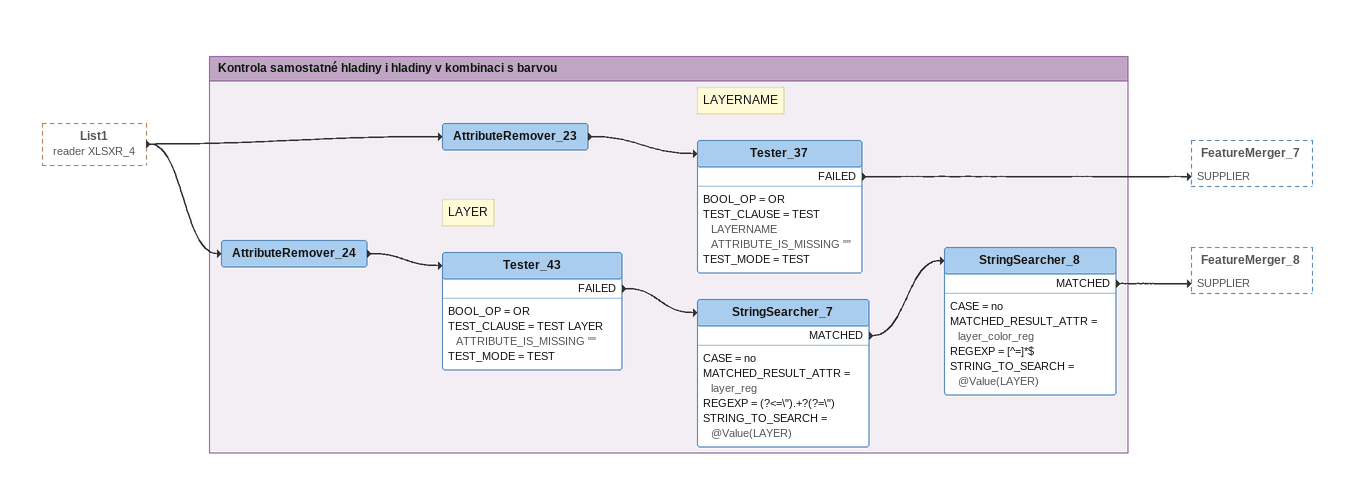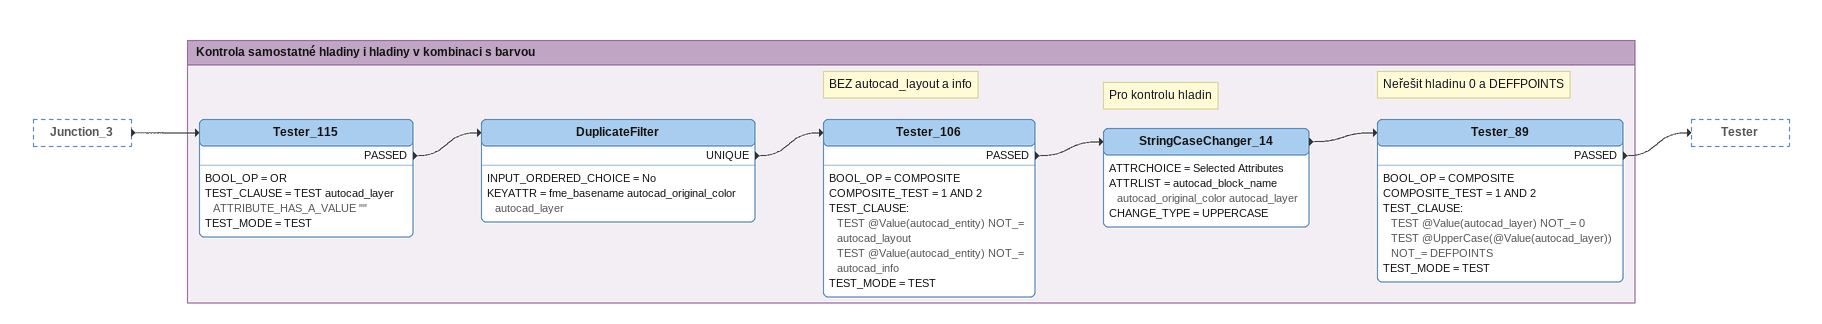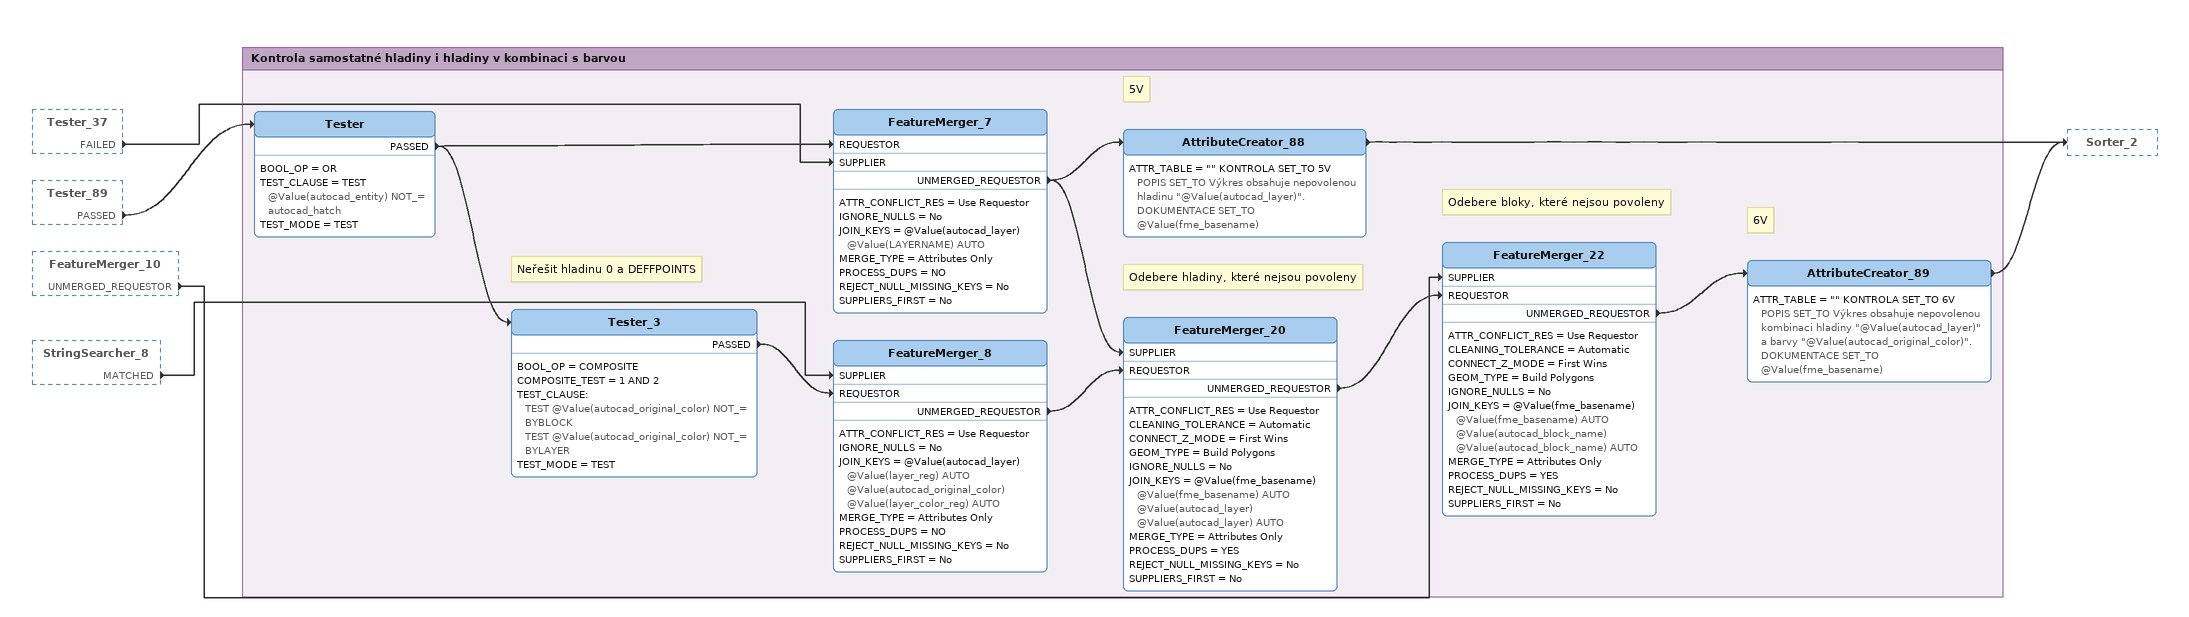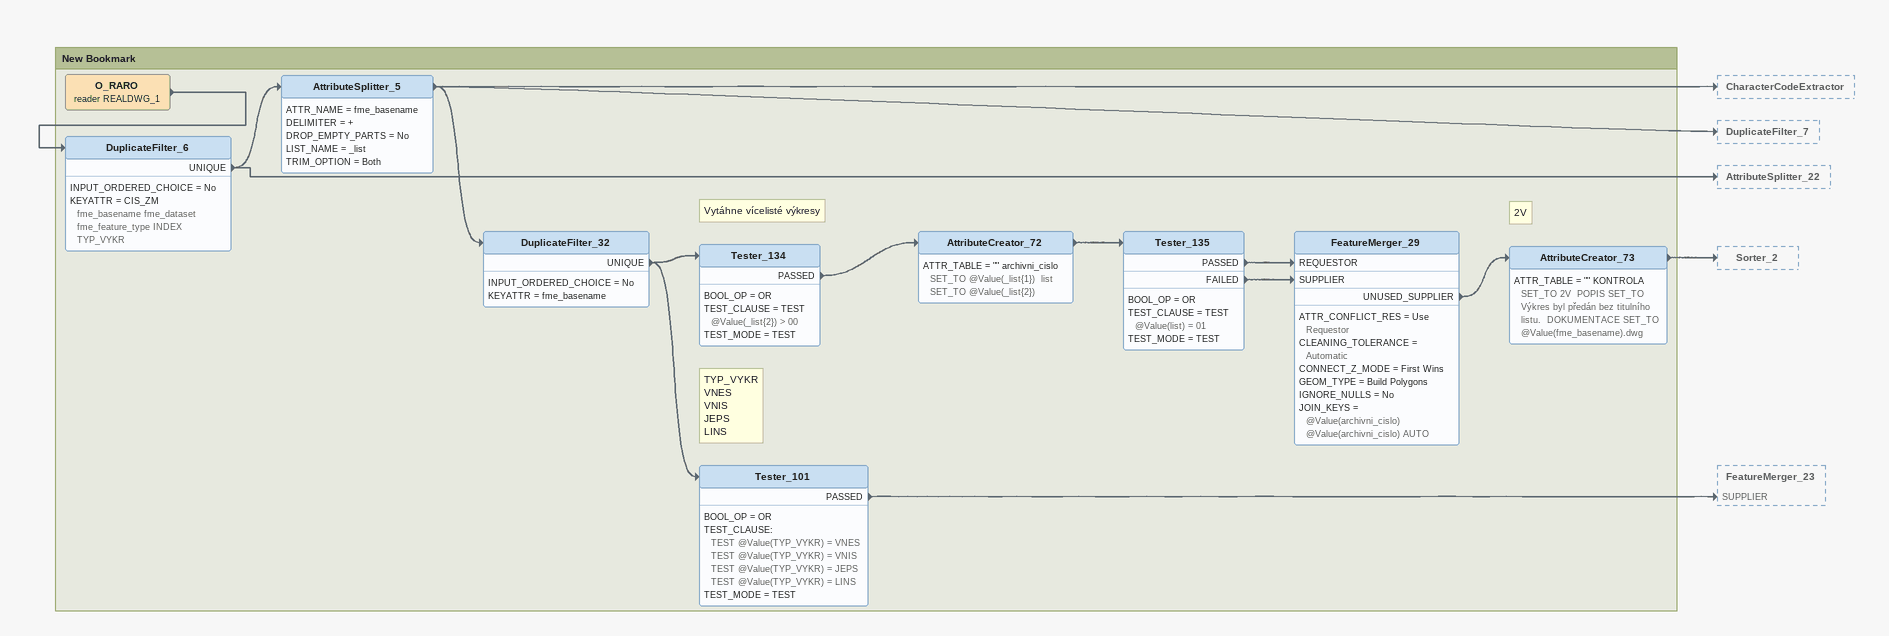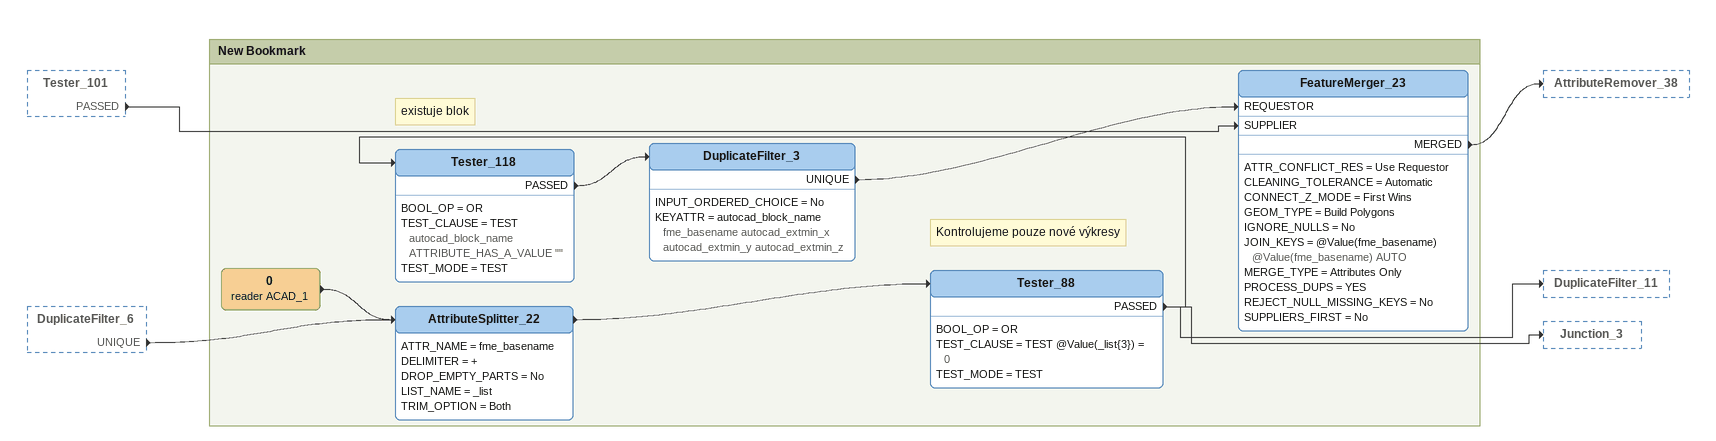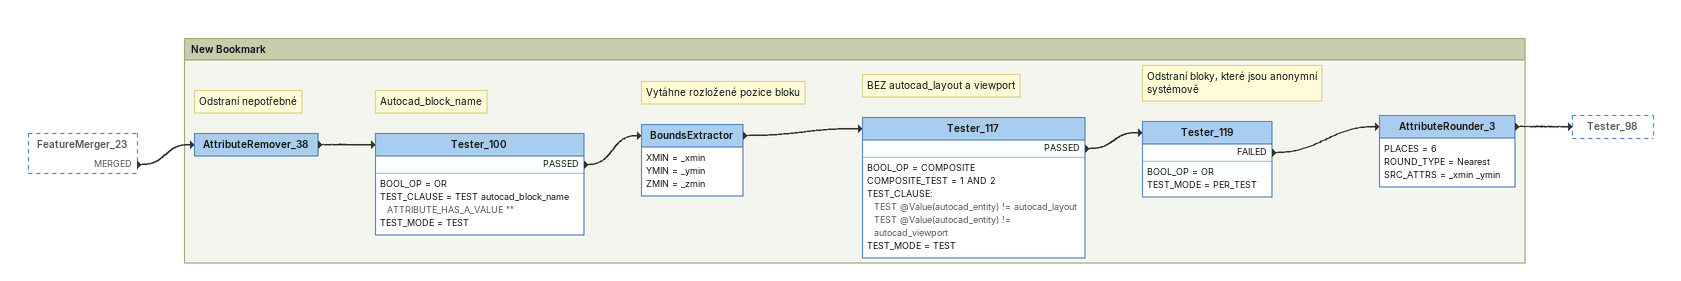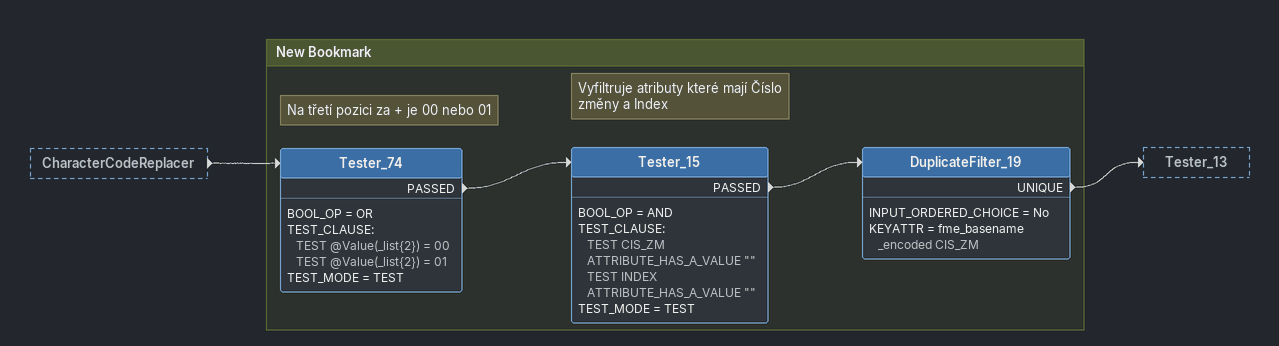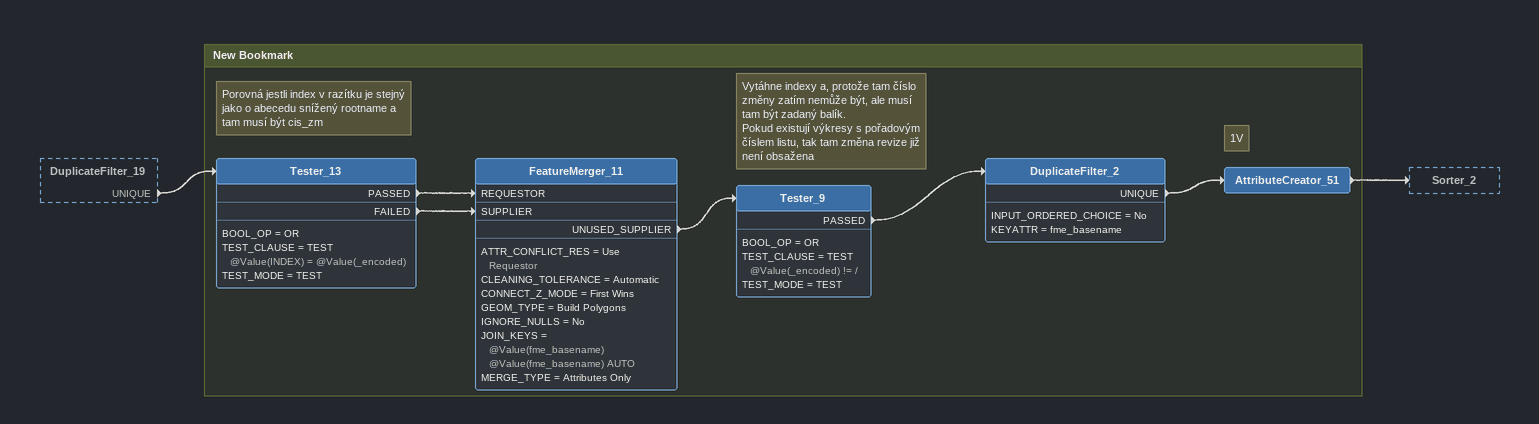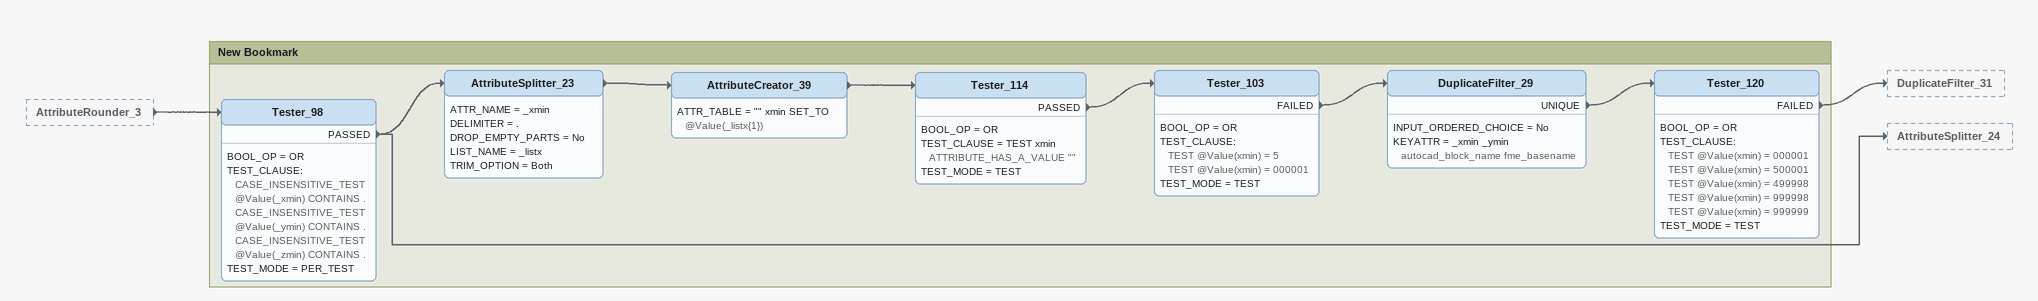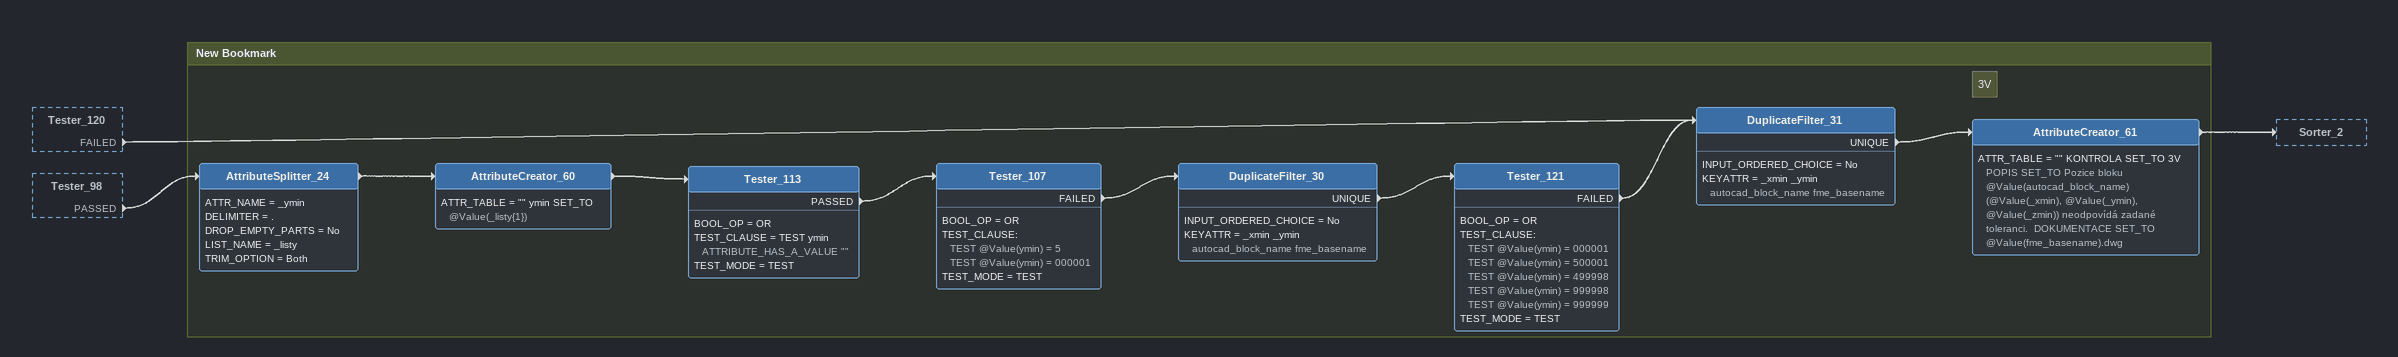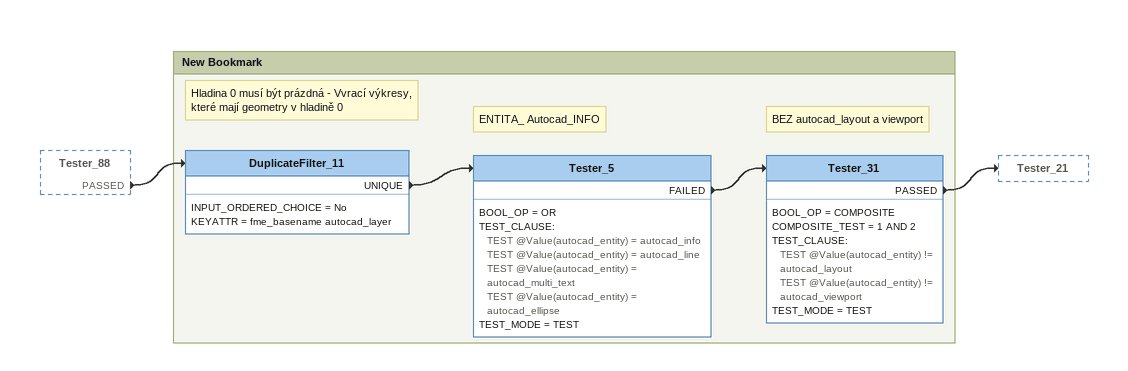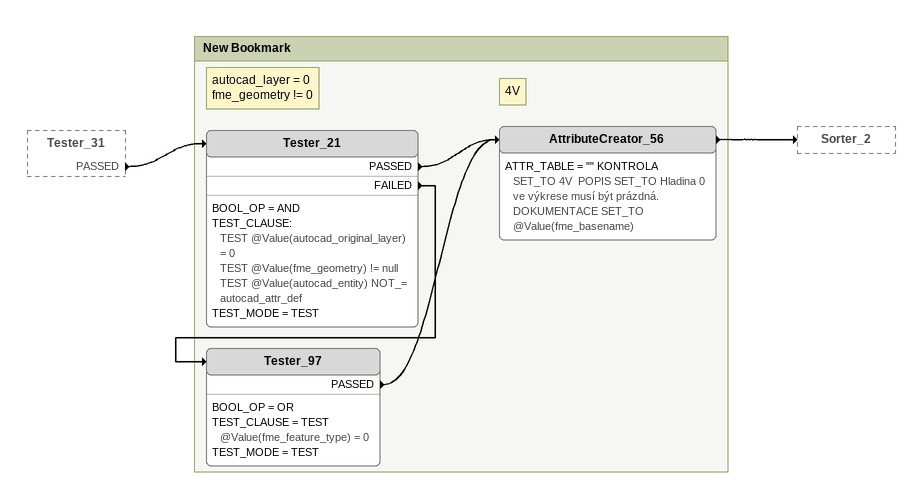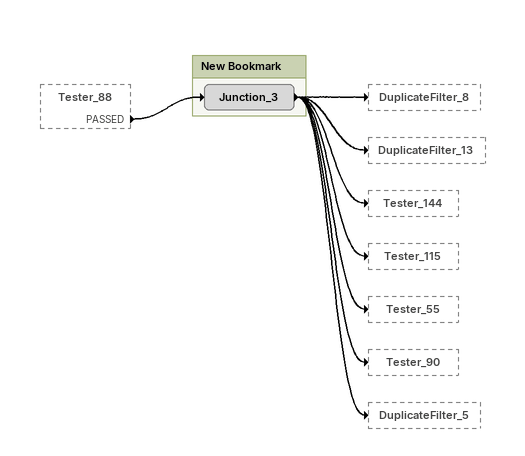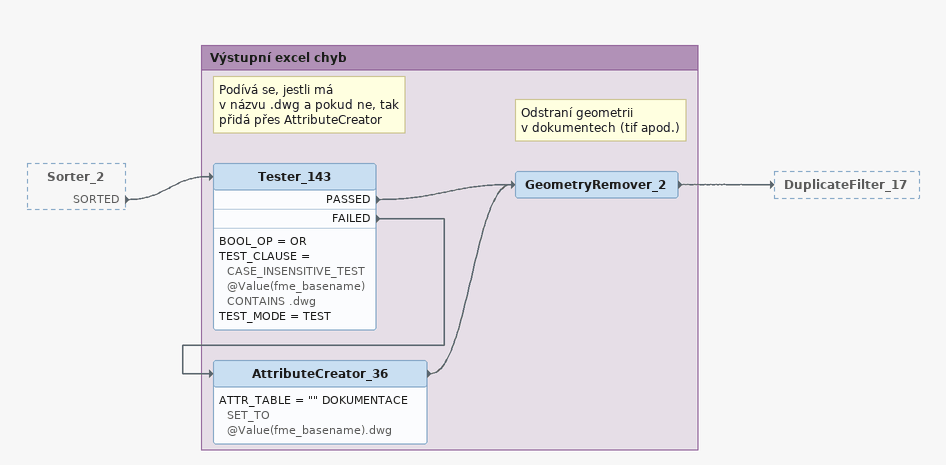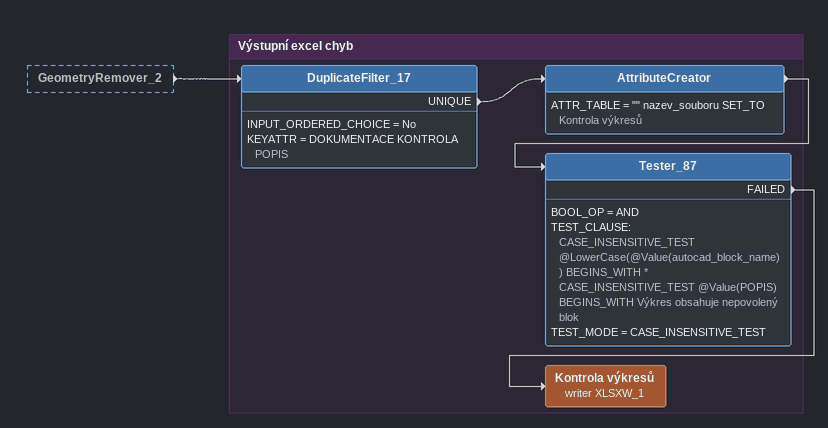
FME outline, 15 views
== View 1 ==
List1 (reader XLSXR_4) [outside]
    -> AttributeRemover_23
    -> AttributeRemover_24

Bookmark: Kontrola samostatné hladiny i hladiny v kombinaci s barvou
AttributeRemover_23
    -> Tester_37
Note: LAYERNAME
Tester_37
    BOOL_OP = OR
    TEST_CLAUSE = TEST LAYERNAME ATTRIBUTE_IS_MISSING ""
    TEST_MODE = TEST
    FAILED -> FeatureMerger_7 [SUPPLIER]
AttributeRemover_24
    -> Tester_43
Note: LAYER
Tester_43
    BOOL_OP = OR
    TEST_CLAUSE = TEST LAYER ATTRIBUTE_IS_MISSING ""
    TEST_MODE = TEST
    FAILED -> StringSearcher_7
StringSearcher_7
    CASE = no
    MATCHED_RESULT_ATTR = layer_reg
    REGEXP = (?<=\").+?(?=\")
    STRING_TO_SEARCH = @Value(LAYER)
    MATCHED -> StringSearcher_8
StringSearcher_8
    CASE = no
    MATCHED_RESULT_ATTR = layer_color_reg
    REGEXP = [^=]*$
    STRING_TO_SEARCH = @Value(LAYER)
    MATCHED -> FeatureMerger_8 [SUPPLIER]

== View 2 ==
Junction_3 [outside]
    -> Tester_115

Bookmark: Kontrola samostatné hladiny i hladiny v kombinaci s barvou
Tester_115
    BOOL_OP = OR
    TEST_CLAUSE = TEST autocad_layer ATTRIBUTE_HAS_A_VALUE ""
    TEST_MODE = TEST
    PASSED -> DuplicateFilter
DuplicateFilter
    INPUT_ORDERED_CHOICE = No
    KEYATTR = fme_basename autocad_original_color autocad_layer
    UNIQUE -> Tester_106
Note: BEZ autocad_layout a info
Tester_106
    BOOL_OP = COMPOSITE
    COMPOSITE_TEST = 1 AND 2
    TEST_CLAUSE:
      TEST @Value(autocad_entity) NOT_= autocad_layout
      TEST @Value(autocad_entity) NOT_= autocad_info
    TEST_MODE = TEST
    PASSED -> StringCaseChanger_14
Note: Pro kontrolu hladin
StringCaseChanger_14
    ATTRCHOICE = Selected Attributes
    ATTRLIST = autocad_block_name autocad_original_color autocad_layer
    CHANGE_TYPE = UPPERCASE
    -> Tester_89
Note: Neřešit hladinu 0 a DEFFPOINTS
Tester_89
    BOOL_OP = COMPOSITE
    COMPOSITE_TEST = 1 AND 2
    TEST_CLAUSE:
      TEST @Value(autocad_layer) NOT_= 0
      TEST @UpperCase(@Value(autocad_layer)) NOT_= DEFPOINTS
    TEST_MODE = TEST
    PASSED -> Tester

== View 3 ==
Tester_37 [outside]
    FAILED -> FeatureMerger_7 [SUPPLIER]
Tester_89 [outside]
    PASSED -> Tester
FeatureMerger_10 [outside]
    UNMERGED_REQUESTOR -> FeatureMerger_22 [SUPPLIER]
StringSearcher_8 [outside]
    MATCHED -> FeatureMerger_8 [SUPPLIER]

Bookmark: Kontrola samostatné hladiny i hladiny v kombinaci s barvou
Tester
    BOOL_OP = OR
    TEST_CLAUSE = TEST @Value(autocad_entity) NOT_= autocad_hatch
    TEST_MODE = TEST
    PASSED -> Tester_3
    PASSED -> FeatureMerger_7 [REQUESTOR]
FeatureMerger_7
    ATTR_CONFLICT_RES = Use Requestor
    IGNORE_NULLS = No
    JOIN_KEYS = @Value(autocad_layer) @Value(LAYERNAME) AUTO
    MERGE_TYPE = Attributes Only
    PROCESS_DUPS = NO
    REJECT_NULL_MISSING_KEYS = No
    SUPPLIERS_FIRST = No
    UNMERGED_REQUESTOR -> FeatureMerger_20 [SUPPLIER]
    UNMERGED_REQUESTOR -> AttributeCreator_88
Note: 5V
AttributeCreator_88
    ATTR_TABLE = "" KONTROLA SET_TO 5V  POPIS SET_TO Výkres obsahuje nepovolenou hladinu "@Value(autocad_layer)".  DOKUMENTACE SET_TO @Value(fme_basename)
    -> Sorter_2
Note: Neřešit hladinu 0 a DEFFPOINTS
Tester_3
    BOOL_OP = COMPOSITE
    COMPOSITE_TEST = 1 AND 2
    TEST_CLAUSE:
      TEST @Value(autocad_original_color) NOT_= BYBLOCK
      TEST @Value(autocad_original_color) NOT_= BYLAYER
    TEST_MODE = TEST
    PASSED -> FeatureMerger_8 [REQUESTOR]
FeatureMerger_8
    ATTR_CONFLICT_RES = Use Requestor
    IGNORE_NULLS = No
    JOIN_KEYS = @Value(autocad_layer) @Value(layer_reg) AUTO @Value(autocad_original_color) @Value(layer_color_reg) AUTO
    MERGE_TYPE = Attributes Only
    PROCESS_DUPS = NO
    REJECT_NULL_MISSING_KEYS = No
    SUPPLIERS_FIRST = No
    UNMERGED_REQUESTOR -> FeatureMerger_20 [REQUESTOR]
Note: Odebere hladiny, které nejsou povoleny
FeatureMerger_20
    ATTR_CONFLICT_RES = Use Requestor
    CLEANING_TOLERANCE = Automatic
    CONNECT_Z_MODE = First Wins
    GEOM_TYPE = Build Polygons
    IGNORE_NULLS = No
    JOIN_KEYS = @Value(fme_basename) @Value(fme_basename) AUTO @Value(autocad_layer) @Value(autocad_layer) AUTO
    MERGE_TYPE = Attributes Only
    PROCESS_DUPS = YES
    REJECT_NULL_MISSING_KEYS = No
    SUPPLIERS_FIRST = No
    UNMERGED_REQUESTOR -> FeatureMerger_22 [REQUESTOR]
Note: Odebere bloky, které nejsou povoleny
FeatureMerger_22
    ATTR_CONFLICT_RES = Use Requestor
    CLEANING_TOLERANCE = Automatic
    CONNECT_Z_MODE = First Wins
    GEOM_TYPE = Build Polygons
    IGNORE_NULLS = No
    JOIN_KEYS = @Value(fme_basename) @Value(fme_basename) AUTO @Value(autocad_block_name) @Value(autocad_block_name) AUTO
    MERGE_TYPE = Attributes Only
    PROCESS_DUPS = YES
    REJECT_NULL_MISSING_KEYS = No
    SUPPLIERS_FIRST = No
    UNMERGED_REQUESTOR -> AttributeCreator_89
Note: 6V
AttributeCreator_89
    ATTR_TABLE = "" KONTROLA SET_TO 6V  POPIS SET_TO Výkres obsahuje nepovolenou kombinaci hladiny "@Value(autocad_layer)" a barvy "@Value(autocad_original_color)".  DOKUMENTACE SET_TO @Value(fme_basename)
    -> Sorter_2

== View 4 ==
Bookmark: New Bookmark
O_RARO (reader REALDWG_1)
    -> DuplicateFilter_6
DuplicateFilter_6
    INPUT_ORDERED_CHOICE = No
    KEYATTR = CIS_ZM fme_basename fme_dataset fme_feature_type INDEX TYP_VYKR
    UNIQUE -> AttributeSplitter_5
    UNIQUE -> AttributeSplitter_22
AttributeSplitter_5
    ATTR_NAME = fme_basename
    DELIMITER = +
    DROP_EMPTY_PARTS = No
    LIST_NAME = _list
    TRIM_OPTION = Both
    -> CharacterCodeExtractor
    -> DuplicateFilter_32
    -> DuplicateFilter_7
DuplicateFilter_32
    INPUT_ORDERED_CHOICE = No
    KEYATTR = fme_basename
    UNIQUE -> Tester_134
    UNIQUE -> Tester_101
Note: Vytáhne vícelisté výkresy
Tester_134
    BOOL_OP = OR
    TEST_CLAUSE = TEST @Value(_list{2}) > 00
    TEST_MODE = TEST
    PASSED -> AttributeCreator_72
AttributeCreator_72
    ATTR_TABLE = "" archivni_cislo SET_TO @Value(_list{1})  list SET_TO @Value(_list{2})
    -> Tester_135
Tester_135
    BOOL_OP = OR
    TEST_CLAUSE = TEST @Value(list) = 01
    TEST_MODE = TEST
    PASSED -> FeatureMerger_29 [REQUESTOR]
    FAILED -> FeatureMerger_29 [SUPPLIER]
FeatureMerger_29
    ATTR_CONFLICT_RES = Use Requestor
    CLEANING_TOLERANCE = Automatic
    CONNECT_Z_MODE = First Wins
    GEOM_TYPE = Build Polygons
    IGNORE_NULLS = No
    JOIN_KEYS = @Value(archivni_cislo) @Value(archivni_cislo) AUTO
    UNUSED_SUPPLIER -> AttributeCreator_73
Note: 2V
AttributeCreator_73
    ATTR_TABLE = "" KONTROLA SET_TO 2V  POPIS SET_TO Výkres byl předán bez titulního listu.  DOKUMENTACE SET_TO @Value(fme_basename).dwg
    -> Sorter_2
Note: TYP_VYKR / VNES / VNIS / JEPS / LINS
Tester_101
    BOOL_OP = OR
    TEST_CLAUSE:
      TEST @Value(TYP_VYKR) = VNES
      TEST @Value(TYP_VYKR) = VNIS
      TEST @Value(TYP_VYKR) = JEPS
      TEST @Value(TYP_VYKR) = LINS
    TEST_MODE = TEST
    PASSED -> FeatureMerger_23 [SUPPLIER]

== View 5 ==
Tester_101 [outside]
    PASSED -> FeatureMerger_23 [SUPPLIER]
DuplicateFilter_6 [outside]
    UNIQUE -> AttributeSplitter_22

Bookmark: New Bookmark
0 (reader ACAD_1)
    -> AttributeSplitter_22
AttributeSplitter_22
    ATTR_NAME = fme_basename
    DELIMITER = +
    DROP_EMPTY_PARTS = No
    LIST_NAME = _list
    TRIM_OPTION = Both
    -> Tester_88
Note: Kontrolujeme pouze nové výkresy
Tester_88
    BOOL_OP = OR
    TEST_CLAUSE = TEST @Value(_list{3}) = 0
    TEST_MODE = TEST
    PASSED -> DuplicateFilter_11
    PASSED -> Tester_118
    PASSED -> Junction_3
Note: existuje blok
Tester_118
    BOOL_OP = OR
    TEST_CLAUSE = TEST autocad_block_name ATTRIBUTE_HAS_A_VALUE ""
    TEST_MODE = TEST
    PASSED -> DuplicateFilter_3
DuplicateFilter_3
    INPUT_ORDERED_CHOICE = No
    KEYATTR = autocad_block_name fme_basename autocad_extmin_x autocad_extmin_y autocad_extmin_z
    UNIQUE -> FeatureMerger_23 [REQUESTOR]
FeatureMerger_23
    ATTR_CONFLICT_RES = Use Requestor
    CLEANING_TOLERANCE = Automatic
    CONNECT_Z_MODE = First Wins
    GEOM_TYPE = Build Polygons
    IGNORE_NULLS = No
    JOIN_KEYS = @Value(fme_basename) @Value(fme_basename) AUTO
    MERGE_TYPE = Attributes Only
    PROCESS_DUPS = YES
    REJECT_NULL_MISSING_KEYS = No
    SUPPLIERS_FIRST = No
    MERGED -> AttributeRemover_38

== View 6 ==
FeatureMerger_23 [outside]
    MERGED -> AttributeRemover_38

Bookmark: New Bookmark
Note: Odstraní nepotřebné
AttributeRemover_38
    -> Tester_100
Note: Autocad_block_name
Tester_100
    BOOL_OP = OR
    TEST_CLAUSE = TEST autocad_block_name ATTRIBUTE_HAS_A_VALUE ""
    TEST_MODE = TEST
    PASSED -> BoundsExtractor
Note: Vytáhne rozložené pozice bloku
BoundsExtractor
    XMIN = _xmin
    YMIN = _ymin
    ZMIN = _zmin
    -> Tester_117
Note: BEZ autocad_layout a viewport
Tester_117
    BOOL_OP = COMPOSITE
    COMPOSITE_TEST = 1 AND 2
    TEST_CLAUSE:
      TEST @Value(autocad_entity) != autocad_layout
      TEST @Value(autocad_entity) != autocad_viewport
    TEST_MODE = TEST
    PASSED -> Tester_119
Note: Odstraní bloky, které jsou anonymní systémově
Tester_119
    BOOL_OP = OR
    TEST_MODE = PER_TEST
    FAILED -> AttributeRounder_3
AttributeRounder_3
    PLACES = 6
    ROUND_TYPE = Nearest
    SRC_ATTRS = _xmin _ymin
    -> Tester_98

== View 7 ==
CharacterCodeReplacer [outside]
    -> Tester_74

Bookmark: New Bookmark
Note: Na třetí pozici za + je 00 nebo 01
Tester_74
    BOOL_OP = OR
    TEST_CLAUSE:
      TEST @Value(_list{2}) = 00
      TEST @Value(_list{2}) = 01
    TEST_MODE = TEST
    PASSED -> Tester_15
Note: Vyfiltruje atributy které mají Číslo změny a Index
Tester_15
    BOOL_OP = AND
    TEST_CLAUSE:
      TEST CIS_ZM ATTRIBUTE_HAS_A_VALUE ""
      TEST INDEX ATTRIBUTE_HAS_A_VALUE ""
    TEST_MODE = TEST
    PASSED -> DuplicateFilter_19
DuplicateFilter_19
    INPUT_ORDERED_CHOICE = No
    KEYATTR = fme_basename _encoded CIS_ZM
    UNIQUE -> Tester_13

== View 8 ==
DuplicateFilter_19 [outside]
    UNIQUE -> Tester_13

Bookmark: New Bookmark
Note: Porovná jestli index v razítku je stejný jako o abecedu snížený rootname a tam musí být cis_zm
Tester_13
    BOOL_OP = OR
    TEST_CLAUSE = TEST @Value(INDEX) = @Value(_encoded)
    TEST_MODE = TEST
    PASSED -> FeatureMerger_11 [REQUESTOR]
    FAILED -> FeatureMerger_11 [SUPPLIER]
FeatureMerger_11
    ATTR_CONFLICT_RES = Use Requestor
    CLEANING_TOLERANCE = Automatic
    CONNECT_Z_MODE = First Wins
    GEOM_TYPE = Build Polygons
    IGNORE_NULLS = No
    JOIN_KEYS = @Value(fme_basename) @Value(fme_basename) AUTO
    MERGE_TYPE = Attributes Only
    UNUSED_SUPPLIER -> Tester_9
Note: Vytáhne indexy a, protože tam číslo změny zatím nemůže být, ale musí tam být zadaný balík. / Pokud existují výkresy s pořadovým číslem listu, tak tam změna revize již není obsažena
Tester_9
    BOOL_OP = OR
    TEST_CLAUSE = TEST @Value(_encoded) != /
    TEST_MODE = TEST
    PASSED -> DuplicateFilter_2
DuplicateFilter_2
    INPUT_ORDERED_CHOICE = No
    KEYATTR = fme_basename
    UNIQUE -> AttributeCreator_51
Note: 1V
AttributeCreator_51
    -> Sorter_2

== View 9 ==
AttributeRounder_3 [outside]
    -> Tester_98

Bookmark: New Bookmark
Tester_98
    BOOL_OP = OR
    TEST_CLAUSE:
      CASE_INSENSITIVE_TEST @Value(_xmin) CONTAINS .
      CASE_INSENSITIVE_TEST @Value(_ymin) CONTAINS .
      CASE_INSENSITIVE_TEST @Value(_zmin) CONTAINS .
    TEST_MODE = PER_TEST
    PASSED -> AttributeSplitter_23
    PASSED -> AttributeSplitter_24
AttributeSplitter_23
    ATTR_NAME = _xmin
    DELIMITER = .
    DROP_EMPTY_PARTS = No
    LIST_NAME = _listx
    TRIM_OPTION = Both
    -> AttributeCreator_39
AttributeCreator_39
    ATTR_TABLE = "" xmin SET_TO @Value(_listx{1})
    -> Tester_114
Tester_114
    BOOL_OP = OR
    TEST_CLAUSE = TEST xmin ATTRIBUTE_HAS_A_VALUE ""
    TEST_MODE = TEST
    PASSED -> Tester_103
Tester_103
    BOOL_OP = OR
    TEST_CLAUSE:
      TEST @Value(xmin) = 5
      TEST @Value(xmin) = 000001
    TEST_MODE = TEST
    FAILED -> DuplicateFilter_29
DuplicateFilter_29
    INPUT_ORDERED_CHOICE = No
    KEYATTR = _xmin _ymin autocad_block_name fme_basename
    UNIQUE -> Tester_120
Tester_120
    BOOL_OP = OR
    TEST_CLAUSE:
      TEST @Value(xmin) = 000001
      TEST @Value(xmin) = 500001
      TEST @Value(xmin) = 499998
      TEST @Value(xmin) = 999998
      TEST @Value(xmin) = 999999
    TEST_MODE = TEST
    FAILED -> DuplicateFilter_31

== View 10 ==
Tester_120 [outside]
    FAILED -> DuplicateFilter_31
Tester_98 [outside]
    PASSED -> AttributeSplitter_24

Bookmark: New Bookmark
AttributeSplitter_24
    ATTR_NAME = _ymin
    DELIMITER = .
    DROP_EMPTY_PARTS = No
    LIST_NAME = _listy
    TRIM_OPTION = Both
    -> AttributeCreator_60
AttributeCreator_60
    ATTR_TABLE = "" ymin SET_TO @Value(_listy{1})
    -> Tester_113
Tester_113
    BOOL_OP = OR
    TEST_CLAUSE = TEST ymin ATTRIBUTE_HAS_A_VALUE ""
    TEST_MODE = TEST
    PASSED -> Tester_107
Tester_107
    BOOL_OP = OR
    TEST_CLAUSE:
      TEST @Value(ymin) = 5
      TEST @Value(ymin) = 000001
    TEST_MODE = TEST
    FAILED -> DuplicateFilter_30
DuplicateFilter_30
    INPUT_ORDERED_CHOICE = No
    KEYATTR = _xmin _ymin autocad_block_name fme_basename
    UNIQUE -> Tester_121
Tester_121
    BOOL_OP = OR
    TEST_CLAUSE:
      TEST @Value(ymin) = 000001
      TEST @Value(ymin) = 500001
      TEST @Value(ymin) = 499998
      TEST @Value(ymin) = 999998
      TEST @Value(ymin) = 999999
    TEST_MODE = TEST
    FAILED -> DuplicateFilter_31
DuplicateFilter_31
    INPUT_ORDERED_CHOICE = No
    KEYATTR = _xmin _ymin autocad_block_name fme_basename
    UNIQUE -> AttributeCreator_61
Note: 3V
AttributeCreator_61
    ATTR_TABLE = "" KONTROLA SET_TO 3V  POPIS SET_TO Pozice bloku @Value(autocad_block_name) (@Value(_xmin), @Value(_ymin), @Value(_zmin)) neodpovídá zadané toleranci.  DOKUMENTACE SET_TO @Value(fme_basename).dwg
    -> Sorter_2

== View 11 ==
Tester_88 [outside]
    PASSED -> DuplicateFilter_11

Bookmark: New Bookmark
Note: Hladina 0 musí být prázdná - Vvrací výkresy, které mají geometry v hladině 0
DuplicateFilter_11
    INPUT_ORDERED_CHOICE = No
    KEYATTR = fme_basename autocad_layer
    UNIQUE -> Tester_5
Note: ENTITA_ Autocad_INFO
Tester_5
    BOOL_OP = OR
    TEST_CLAUSE:
      TEST @Value(autocad_entity) = autocad_info
      TEST @Value(autocad_entity) = autocad_line
      TEST @Value(autocad_entity) = autocad_multi_text
      TEST @Value(autocad_entity) = autocad_ellipse
    TEST_MODE = TEST
    FAILED -> Tester_31
Note: BEZ autocad_layout a viewport
Tester_31
    BOOL_OP = COMPOSITE
    COMPOSITE_TEST = 1 AND 2
    TEST_CLAUSE:
      TEST @Value(autocad_entity) != autocad_layout
      TEST @Value(autocad_entity) != autocad_viewport
    TEST_MODE = TEST
    PASSED -> Tester_21

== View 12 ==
Tester_31 [outside]
    PASSED -> Tester_21

Bookmark: New Bookmark
Note: autocad_layer = 0 / fme_geometry != 0
Tester_21
    BOOL_OP = AND
    TEST_CLAUSE:
      TEST @Value(autocad_original_layer) = 0
      TEST @Value(fme_geometry) != null
      TEST @Value(autocad_entity) NOT_= autocad_attr_def
    TEST_MODE = TEST
    PASSED -> AttributeCreator_56
    FAILED -> Tester_97
Tester_97
    BOOL_OP = OR
    TEST_CLAUSE = TEST @Value(fme_feature_type) = 0
    TEST_MODE = TEST
    PASSED -> AttributeCreator_56
Note: 4V
AttributeCreator_56
    ATTR_TABLE = "" KONTROLA SET_TO 4V  POPIS SET_TO Hladina 0 ve výkrese musí být prázdná.  DOKUMENTACE SET_TO @Value(fme_basename)
    -> Sorter_2

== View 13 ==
Tester_88 [outside]
    PASSED -> Junction_3

Bookmark: New Bookmark
Junction_3
    -> DuplicateFilter_8
    -> DuplicateFilter_13
    -> Tester_144
    -> Tester_115
    -> Tester_55
    -> Tester_90
    -> DuplicateFilter_5

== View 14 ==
Sorter_2 [outside]
    SORTED -> Tester_143

Bookmark: Výstupní excel chyb
Note: Podívá se, jestli má / v názvu .dwg a pokud ne, tak přidá přes AttributeCreator
Tester_143
    BOOL_OP = OR
    TEST_CLAUSE = CASE_INSENSITIVE_TEST @Value(fme_basename) CONTAINS .dwg
    TEST_MODE = TEST
    PASSED -> GeometryRemover_2
    FAILED -> AttributeCreator_36
AttributeCreator_36
    ATTR_TABLE = "" DOKUMENTACE SET_TO @Value(fme_basename).dwg
    -> GeometryRemover_2
Note: Odstraní geometrii / v dokumentech (tif apod.)
GeometryRemover_2
    -> DuplicateFilter_17

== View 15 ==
GeometryRemover_2 [outside]
    -> DuplicateFilter_17

Bookmark: Výstupní excel chyb
DuplicateFilter_17
    INPUT_ORDERED_CHOICE = No
    KEYATTR = DOKUMENTACE KONTROLA POPIS
    UNIQUE -> AttributeCreator
AttributeCreator
    ATTR_TABLE = "" nazev_souboru SET_TO Kontrola výkresů
    -> Tester_87
Tester_87
    BOOL_OP = AND
    TEST_CLAUSE:
      CASE_INSENSITIVE_TEST @LowerCase(@Value(autocad_block_name)) BEGINS_WITH *
      CASE_INSENSITIVE_TEST @Value(POPIS) BEGINS_WITH Výkres obsahuje nepovolený blok
    TEST_MODE = CASE_INSENSITIVE_TEST
    FAILED -> Kontrola výkresů (writer XLSXW_1)
Kontrola výkresů (writer XLSXW_1)
